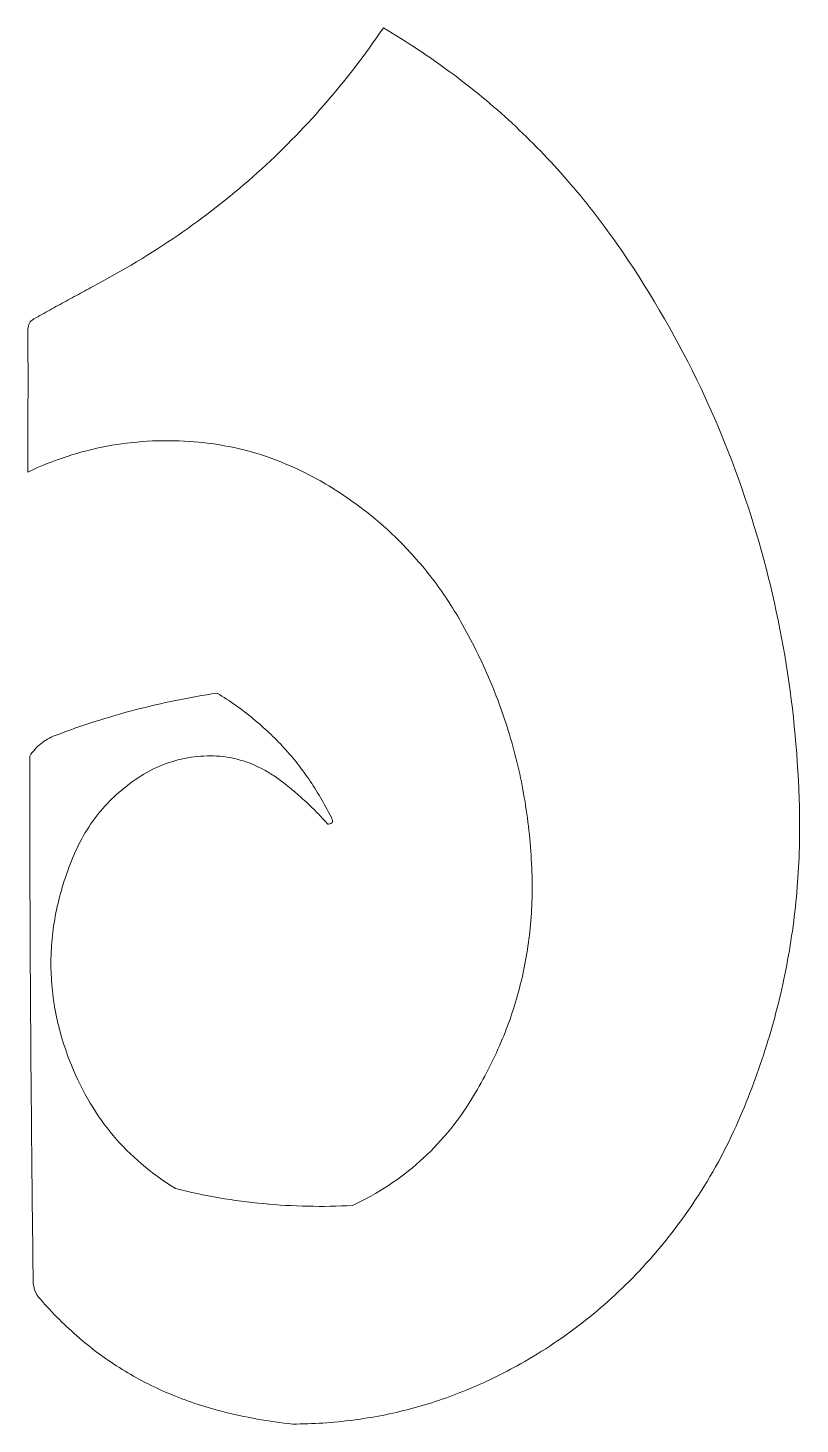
# Model space of a CAD drawing. Header units: centimetres. Extents: x -8.7 to 3.9, y -9.4 to 10.8.
# Drawn here: x -8.287 to -7.416, y -6.296 to -4.722 of the extents above; entities that cross this region are included whole.
import ezdxf

# ---------------------------------------------------------------- set-up
doc = ezdxf.new("R2010")
doc.units = ezdxf.units.CM
doc.header["$MEASUREMENT"] = 0
doc.layers.add('layer 1', color=7, linetype='Continuous')

msp = doc.modelspace()

# ---------------------------------------------------------------- linework, layer by layer
at = {"layer": 'layer 1', "color": 242, "lineweight": 9}
msp.add_open_spline([(-7.98807, -6.29646), (-8.00148, -6.29505), (-8.01484, -6.29316), (-8.02812, -6.29077), (-8.02812, -6.29077), (-8.04168, -6.28833), (-8.05519, -6.28541), (-8.06855, -6.28199), (-8.06855, -6.28199), (-8.08865, -6.27686), (-8.10835, -6.27022), (-8.12747, -6.26217), (-8.12747, -6.26217), (-8.14581, -6.25442), (-8.16352, -6.24529), (-8.18042, -6.23482), (-8.18042, -6.23482), (-8.19735, -6.22436), (-8.21346, -6.21258), (-8.22855, -6.19963), (-8.22855, -6.19963), (-8.24447, -6.18602), (-8.25934, -6.17122), (-8.2731, -6.15542), (-8.2731, -6.15542), (-8.27552, -6.15263), (-8.27746, -6.14944), (-8.27879, -6.14599), (-8.27879, -6.14599), (-8.28007, -6.14264), (-8.28078, -6.1391), (-8.28083, -6.13553), (-8.28083, -6.13553), (-8.28208, -6.03696), (-8.28304, -5.93839), (-8.28372, -5.83983), (-8.28372, -5.83983), (-8.28437, -5.74093), (-8.28473, -5.64207), (-8.2848, -5.54317), (-8.2848, -5.54317), (-8.28138, -5.53797), (-8.27718, -5.53331), (-8.27232, -5.52939), (-8.27232, -5.52939), (-8.26742, -5.52546), (-8.26193, -5.52232), (-8.25605, -5.52008), (-8.25605, -5.52008), (-8.22654, -5.50883), (-8.19645, -5.49922), (-8.16588, -5.49122), (-8.16588, -5.49122), (-8.13539, -5.48325), (-8.10447, -5.47693), (-8.0733, -5.47231), (-8.0733, -5.47231), (-8.05907, -5.48096), (-8.04546, -5.49057), (-8.03257, -5.50114), (-8.03257, -5.50114), (-8.02022, -5.51122), (-8.00863, -5.52222), (-7.99788, -5.53399), (-7.99788, -5.53399), (-7.98712, -5.54579), (-7.97725, -5.55834), (-7.96832, -5.57155), (-7.96832, -5.57155), (-7.95904, -5.58531), (-7.95074, -5.59973), (-7.94347, -5.61465), (-7.94347, -5.61465), (-7.94314, -5.61527), (-7.94302, -5.61598), (-7.94304, -5.61671), (-7.94304, -5.61671), (-7.94307, -5.61724), (-7.94329, -5.61776), (-7.94364, -5.61817), (-7.94364, -5.61817), (-7.94385, -5.61839), (-7.9441, -5.61859), (-7.94435, -5.61877), (-7.94435, -5.61877), (-7.9447, -5.619), (-7.94508, -5.6192), (-7.94546, -5.61937), (-7.94546, -5.61937), (-7.94586, -5.61953), (-7.94626, -5.61968), (-7.94666, -5.61978), (-7.94666, -5.61978), (-7.94724, -5.61995), (-7.94782, -5.62008), (-7.9484, -5.62018), (-7.9484, -5.62018), (-7.95001, -5.61832), (-7.95164, -5.61648), (-7.9533, -5.61465), (-7.9533, -5.61465), (-7.95507, -5.61271), (-7.95688, -5.6108), (-7.95869, -5.60891), (-7.95869, -5.60891), (-7.96052, -5.607), (-7.96236, -5.60514), (-7.96425, -5.6033), (-7.96425, -5.6033), (-7.96624, -5.60131), (-7.96825, -5.59937), (-7.97029, -5.59746), (-7.97029, -5.59746), (-7.97232, -5.59555), (-7.97436, -5.59364), (-7.97645, -5.59178), (-7.97645, -5.59178), (-7.97866, -5.58979), (-7.98088, -5.58783), (-7.98314, -5.58587), (-7.98314, -5.58587), (-7.98538, -5.58393), (-7.98764, -5.58202), (-7.98993, -5.5801), (-7.98993, -5.5801), (-7.99237, -5.57809), (-7.99481, -5.5761), (-7.99728, -5.57414), (-7.99728, -5.57414), (-8.00123, -5.57097), (-8.00535, -5.56798), (-8.00958, -5.56519), (-8.00958, -5.56519), (-8.01351, -5.56259), (-8.01758, -5.56018), (-8.02173, -5.55799), (-8.02173, -5.55799), (-8.02591, -5.55578), (-8.03019, -5.55382), (-8.03456, -5.55205), (-8.03456, -5.55205), (-8.03876, -5.55037), (-8.04307, -5.54891), (-8.04744, -5.54768), (-8.04744, -5.54768), (-8.0561, -5.54524), (-8.065, -5.54378), (-8.07396, -5.54327), (-8.07396, -5.54327), (-8.08352, -5.54272), (-8.09313, -5.54317), (-8.10259, -5.54458), (-8.10259, -5.54458), (-8.11263, -5.54607), (-8.12246, -5.54861), (-8.13197, -5.55213), (-8.13197, -5.55213), (-8.14146, -5.55565), (-8.15056, -5.56018), (-8.15912, -5.56559), (-8.15912, -5.56559), (-8.16785, -5.5711), (-8.17615, -5.57726), (-8.18392, -5.58403), (-8.18392, -5.58403), (-8.19142, -5.59054), (-8.19839, -5.59766), (-8.20475, -5.60529), (-8.20475, -5.60529), (-8.21114, -5.61291), (-8.2169, -5.62104), (-8.22201, -5.62956), (-8.22201, -5.62956), (-8.22742, -5.63859), (-8.23215, -5.64803), (-8.23617, -5.65776), (-8.23617, -5.65776), (-8.2402, -5.66755), (-8.24379, -5.67749), (-8.24694, -5.68758), (-8.24694, -5.68758), (-8.24991, -5.69709), (-8.2524, -5.70672), (-8.25446, -5.71646), (-8.25446, -5.71646), (-8.2565, -5.72622), (-8.25808, -5.73605), (-8.25914, -5.74594), (-8.25914, -5.74594), (-8.2602, -5.7556), (-8.26075, -5.76531), (-8.26083, -5.77505), (-8.26083, -5.77505), (-8.26088, -5.78476), (-8.26045, -5.79449), (-8.25954, -5.80415), (-8.25954, -5.80415), (-8.25859, -5.81402), (-8.25718, -5.8238), (-8.25527, -5.83351), (-8.25527, -5.83351), (-8.25333, -5.8432), (-8.25096, -5.85281), (-8.24812, -5.86229), (-8.24812, -5.86229), (-8.2451, -5.87231), (-8.24166, -5.88217), (-8.23776, -5.89185), (-8.23776, -5.89185), (-8.23182, -5.90659), (-8.22475, -5.92083), (-8.21663, -5.93449), (-8.21663, -5.93449), (-8.2089, -5.94742), (-8.20015, -5.9597), (-8.19044, -5.9712), (-8.19044, -5.9712), (-8.18073, -5.9827), (-8.17008, -5.99339), (-8.15864, -6.00315), (-8.15864, -6.00315), (-8.14659, -6.01341), (-8.13376, -6.0227), (-8.12025, -6.03097), (-8.12025, -6.03097), (-8.08769, -6.03907), (-8.05456, -6.04473), (-8.02115, -6.04793), (-8.02115, -6.04793), (-7.98769, -6.0511), (-7.95408, -6.0518), (-7.92055, -6.04999), (-7.92055, -6.04999), (-7.90649, -6.04342), (-7.89293, -6.03585), (-7.87995, -6.02735), (-7.87995, -6.02735), (-7.86749, -6.01917), (-7.85564, -6.01007), (-7.84452, -6.00015), (-7.84452, -6.00015), (-7.83341, -5.99022), (-7.82302, -5.97948), (-7.81348, -5.968), (-7.81348, -5.968), (-7.80352, -5.956), (-7.79439, -5.94332), (-7.78619, -5.93002), (-7.78619, -5.93002), (-7.77431, -5.91077), (-7.76382, -5.8907), (-7.75474, -5.86997), (-7.75474, -5.86997), (-7.74611, -5.85019), (-7.73894, -5.82984), (-7.7333, -5.80901), (-7.7333, -5.80901), (-7.72767, -5.7882), (-7.72359, -5.767), (-7.72108, -5.74559), (-7.72108, -5.74559), (-7.71849, -5.72335), (-7.71748, -5.70098), (-7.71808, -5.67859), (-7.71808, -5.67859), (-7.71876, -5.65351), (-7.72093, -5.62851), (-7.72458, -5.60368), (-7.72458, -5.60368), (-7.72815, -5.57955), (-7.73318, -5.55565), (-7.73967, -5.53215), (-7.73967, -5.53215), (-7.74619, -5.50863), (-7.75411, -5.48556), (-7.76344, -5.46302), (-7.76344, -5.46302), (-7.77308, -5.43978), (-7.78407, -5.41711), (-7.7964, -5.39517), (-7.7964, -5.39517), (-7.80603, -5.37804), (-7.81678, -5.36154), (-7.82858, -5.34582), (-7.82858, -5.34582), (-7.8399, -5.3307), (-7.85227, -5.31636), (-7.86556, -5.30292), (-7.86556, -5.30292), (-7.87884, -5.28949), (-7.89305, -5.27699), (-7.90805, -5.26549), (-7.90805, -5.26549), (-7.92359, -5.25361), (-7.93987, -5.24277), (-7.95683, -5.23304), (-7.95683, -5.23304), (-7.96822, -5.22652), (-7.97995, -5.22063), (-7.99197, -5.21543), (-7.99197, -5.21543), (-8.00372, -5.21034), (-8.01574, -5.20594), (-8.02797, -5.20224), (-8.02797, -5.20224), (-8.04022, -5.19855), (-8.05265, -5.19555), (-8.06523, -5.19329), (-8.06523, -5.19329), (-8.07816, -5.19095), (-8.09122, -5.18934), (-8.10432, -5.18848), (-8.10432, -5.18848), (-8.12022, -5.1874), (-8.1362, -5.18735), (-8.1521, -5.18826), (-8.1521, -5.18826), (-8.16747, -5.18916), (-8.18279, -5.19102), (-8.19791, -5.19389), (-8.19791, -5.19389), (-8.21303, -5.19676), (-8.22797, -5.20058), (-8.24259, -5.20536), (-8.24259, -5.20536), (-8.25768, -5.21032), (-8.27242, -5.21618), (-8.28679, -5.22297), (-8.28679, -5.22297), (-8.28671, -5.19618), (-8.28669, -5.16941), (-8.28669, -5.14262), (-8.28669, -5.14262), (-8.28666, -5.11568), (-8.28669, -5.08873), (-8.28674, -5.06177), (-8.28674, -5.06177), (-8.28674, -5.06053), (-8.28659, -5.05927), (-8.28629, -5.05807), (-8.28629, -5.05807), (-8.28603, -5.05701), (-8.28563, -5.05603), (-8.2851, -5.0551), (-8.2851, -5.0551), (-8.28455, -5.05417), (-8.2839, -5.05331), (-8.28312, -5.05258), (-8.28312, -5.05258), (-8.28221, -5.05173), (-8.28123, -5.051), (-8.28015, -5.05039), (-8.28015, -5.05039), (-8.27411, -5.047), (-8.2681, -5.04365), (-8.26206, -5.04031), (-8.26206, -5.04031), (-8.25592, -5.03691), (-8.24981, -5.03351), (-8.24367, -5.03017), (-8.24367, -5.03017), (-8.23751, -5.0268), (-8.23137, -5.02345), (-8.2252, -5.02013), (-8.2252, -5.02013), (-8.21896, -5.01676), (-8.21273, -5.01339), (-8.20646, -5.01004), (-8.20646, -5.01004), (-8.17386, -4.99263), (-8.14229, -4.97329), (-8.11197, -4.95216), (-8.11197, -4.95216), (-8.08264, -4.9317), (-8.05461, -4.90949), (-8.028, -4.88559), (-8.028, -4.88559), (-8.00141, -4.86172), (-7.9763, -4.83623), (-7.95285, -4.80929), (-7.95285, -4.80929), (-7.92878, -4.78161), (-7.90639, -4.75256), (-7.88581, -4.72222), (-7.88581, -4.72222), (-7.85947, -4.73767), (-7.83396, -4.75452), (-7.80943, -4.77271), (-7.80943, -4.77271), (-7.78546, -4.79044), (-7.76246, -4.80946), (-7.74055, -4.82972), (-7.74055, -4.82972), (-7.71866, -4.84997), (-7.69788, -4.87138), (-7.67831, -4.89389), (-7.67831, -4.89389), (-7.65829, -4.91691), (-7.63949, -4.94099), (-7.62203, -4.96602), (-7.62203, -4.96602), (-7.58815, -5.01457), (-7.55811, -5.06571), (-7.53217, -5.11895), (-7.53217, -5.11895), (-7.50641, -5.1719), (-7.48485, -5.22677), (-7.4677, -5.2831), (-7.4677, -5.2831), (-7.45205, -5.33437), (-7.43992, -5.38665), (-7.43139, -5.43955), (-7.43139, -5.43955), (-7.42279, -5.49288), (-7.41778, -5.54672), (-7.4164, -5.60071), (-7.4164, -5.60071), (-7.41564, -5.63092), (-7.41647, -5.66114), (-7.41889, -5.69125), (-7.41889, -5.69125), (-7.42123, -5.72061), (-7.42518, -5.74979), (-7.43069, -5.77872), (-7.43069, -5.77872), (-7.4362, -5.80763), (-7.44329, -5.83623), (-7.4519, -5.86438), (-7.4519, -5.86438), (-7.46068, -5.89311), (-7.47099, -5.92136), (-7.48279, -5.94898), (-7.48279, -5.94898), (-7.49617, -5.98036), (-7.51222, -6.01054), (-7.53076, -6.03917), (-7.53076, -6.03917), (-7.54931, -6.06783), (-7.57026, -6.09482), (-7.59343, -6.1199), (-7.59343, -6.1199), (-7.61325, -6.14136), (-7.63474, -6.16124), (-7.65766, -6.17937), (-7.65766, -6.17937), (-7.68078, -6.19764), (-7.70528, -6.21407), (-7.73094, -6.22853), (-7.73094, -6.22853), (-7.75079, -6.23973), (-7.77132, -6.24966), (-7.7924, -6.25829), (-7.7924, -6.25829), (-7.81283, -6.26662), (-7.83376, -6.27364), (-7.85507, -6.27927), (-7.85507, -6.27927), (-7.87637, -6.28488), (-7.89803, -6.28914), (-7.91992, -6.29195), (-7.91992, -6.29195), (-7.94251, -6.29487), (-7.96528, -6.29638), (-7.98807, -6.29646)], degree=3, knots=[0, 0, 0, 0, 0.008547, 0.008547, 0.008547, 0.008547, 0.017094, 0.017094, 0.017094, 0.017094, 0.025641, 0.025641, 0.025641, 0.025641, 0.034188, 0.034188, 0.034188, 0.034188, 0.042735, 0.042735, 0.042735, 0.042735, 0.0512821, 0.0512821, 0.0512821, 0.0512821, 0.0598291, 0.0598291, 0.0598291, 0.0598291, 0.0683761, 0.0683761, 0.0683761, 0.0683761, 0.0769231, 0.0769231, 0.0769231, 0.0769231, 0.0854701, 0.0854701, 0.0854701, 0.0854701, 0.0940171, 0.0940171, 0.0940171, 0.0940171, 0.1025641, 0.1025641, 0.1025641, 0.1025641, 0.1111111, 0.1111111, 0.1111111, 0.1111111, 0.1196581, 0.1196581, 0.1196581, 0.1196581, 0.1282051, 0.1282051, 0.1282051, 0.1282051, 0.1367521, 0.1367521, 0.1367521, 0.1367521, 0.1452991, 0.1452991, 0.1452991, 0.1452991, 0.1538462, 0.1538462, 0.1538462, 0.1538462, 0.1623932, 0.1623932, 0.1623932, 0.1623932, 0.1709402, 0.1709402, 0.1709402, 0.1709402, 0.1794872, 0.1794872, 0.1794872, 0.1794872, 0.1880342, 0.1880342, 0.1880342, 0.1880342, 0.1965812, 0.1965812, 0.1965812, 0.1965812, 0.2051282, 0.2051282, 0.2051282, 0.2051282, 0.2136752, 0.2136752, 0.2136752, 0.2136752, 0.2222222, 0.2222222, 0.2222222, 0.2222222, 0.2307692, 0.2307692, 0.2307692, 0.2307692, 0.2393162, 0.2393162, 0.2393162, 0.2393162, 0.2478632, 0.2478632, 0.2478632, 0.2478632, 0.2564103, 0.2564103, 0.2564103, 0.2564103, 0.2649573, 0.2649573, 0.2649573, 0.2649573, 0.2735043, 0.2735043, 0.2735043, 0.2735043, 0.2820513, 0.2820513, 0.2820513, 0.2820513, 0.2905983, 0.2905983, 0.2905983, 0.2905983, 0.2991453, 0.2991453, 0.2991453, 0.2991453, 0.3076923, 0.3076923, 0.3076923, 0.3076923, 0.3162393, 0.3162393, 0.3162393, 0.3162393, 0.3247863, 0.3247863, 0.3247863, 0.3247863, 0.3333333, 0.3333333, 0.3333333, 0.3333333, 0.3418803, 0.3418803, 0.3418803, 0.3418803, 0.3504274, 0.3504274, 0.3504274, 0.3504274, 0.3589744, 0.3589744, 0.3589744, 0.3589744, 0.3675214, 0.3675214, 0.3675214, 0.3675214, 0.3760684, 0.3760684, 0.3760684, 0.3760684, 0.3846154, 0.3846154, 0.3846154, 0.3846154, 0.3931624, 0.3931624, 0.3931624, 0.3931624, 0.4017094, 0.4017094, 0.4017094, 0.4017094, 0.4102564, 0.4102564, 0.4102564, 0.4102564, 0.4188034, 0.4188034, 0.4188034, 0.4188034, 0.4273504, 0.4273504, 0.4273504, 0.4273504, 0.4358974, 0.4358974, 0.4358974, 0.4358974, 0.4444444, 0.4444444, 0.4444444, 0.4444444, 0.4529915, 0.4529915, 0.4529915, 0.4529915, 0.4615385, 0.4615385, 0.4615385, 0.4615385, 0.4700855, 0.4700855, 0.4700855, 0.4700855, 0.4786325, 0.4786325, 0.4786325, 0.4786325, 0.4871795, 0.4871795, 0.4871795, 0.4871795, 0.4957265, 0.4957265, 0.4957265, 0.4957265, 0.5042735, 0.5042735, 0.5042735, 0.5042735, 0.5128205, 0.5128205, 0.5128205, 0.5128205, 0.5213675, 0.5213675, 0.5213675, 0.5213675, 0.5299145, 0.5299145, 0.5299145, 0.5299145, 0.5384615, 0.5384615, 0.5384615, 0.5384615, 0.5470085, 0.5470085, 0.5470085, 0.5470085, 0.5555556, 0.5555556, 0.5555556, 0.5555556, 0.5641026, 0.5641026, 0.5641026, 0.5641026, 0.5726496, 0.5726496, 0.5726496, 0.5726496, 0.5811966, 0.5811966, 0.5811966, 0.5811966, 0.5897436, 0.5897436, 0.5897436, 0.5897436, 0.5982906, 0.5982906, 0.5982906, 0.5982906, 0.6068376, 0.6068376, 0.6068376, 0.6068376, 0.6153846, 0.6153846, 0.6153846, 0.6153846, 0.6239316, 0.6239316, 0.6239316, 0.6239316, 0.6324786, 0.6324786, 0.6324786, 0.6324786, 0.6410256, 0.6410256, 0.6410256, 0.6410256, 0.6495726, 0.6495726, 0.6495726, 0.6495726, 0.6581197, 0.6581197, 0.6581197, 0.6581197, 0.6666667, 0.6666667, 0.6666667, 0.6666667, 0.6752137, 0.6752137, 0.6752137, 0.6752137, 0.6837607, 0.6837607, 0.6837607, 0.6837607, 0.6923077, 0.6923077, 0.6923077, 0.6923077, 0.7008547, 0.7008547, 0.7008547, 0.7008547, 0.7094017, 0.7094017, 0.7094017, 0.7094017, 0.7179487, 0.7179487, 0.7179487, 0.7179487, 0.7264957, 0.7264957, 0.7264957, 0.7264957, 0.7350427, 0.7350427, 0.7350427, 0.7350427, 0.7435897, 0.7435897, 0.7435897, 0.7435897, 0.7521368, 0.7521368, 0.7521368, 0.7521368, 0.7606838, 0.7606838, 0.7606838, 0.7606838, 0.7692308, 0.7692308, 0.7692308, 0.7692308, 0.7777778, 0.7777778, 0.7777778, 0.7777778, 0.7863248, 0.7863248, 0.7863248, 0.7863248, 0.7948718, 0.7948718, 0.7948718, 0.7948718, 0.8034188, 0.8034188, 0.8034188, 0.8034188, 0.8119658, 0.8119658, 0.8119658, 0.8119658, 0.8205128, 0.8205128, 0.8205128, 0.8205128, 0.8290598, 0.8290598, 0.8290598, 0.8290598, 0.8376068, 0.8376068, 0.8376068, 0.8376068, 0.8461538, 0.8461538, 0.8461538, 0.8461538, 0.8547009, 0.8547009, 0.8547009, 0.8547009, 0.8632479, 0.8632479, 0.8632479, 0.8632479, 0.8717949, 0.8717949, 0.8717949, 0.8717949, 0.8803419, 0.8803419, 0.8803419, 0.8803419, 0.8888889, 0.8888889, 0.8888889, 0.8888889, 0.8974359, 0.8974359, 0.8974359, 0.8974359, 0.9059829, 0.9059829, 0.9059829, 0.9059829, 0.9145299, 0.9145299, 0.9145299, 0.9145299, 0.9230769, 0.9230769, 0.9230769, 0.9230769, 0.9316239, 0.9316239, 0.9316239, 0.9316239, 0.9401709, 0.9401709, 0.9401709, 0.9401709, 0.9487179, 0.9487179, 0.9487179, 0.9487179, 0.957265, 0.957265, 0.957265, 0.957265, 0.965812, 0.965812, 0.965812, 0.965812, 0.974359, 0.974359, 0.974359, 0.974359, 0.982906, 0.982906, 0.982906, 0.982906, 1, 1, 1, 1], dxfattribs=at)

doc.saveas('drawing.dxf')
